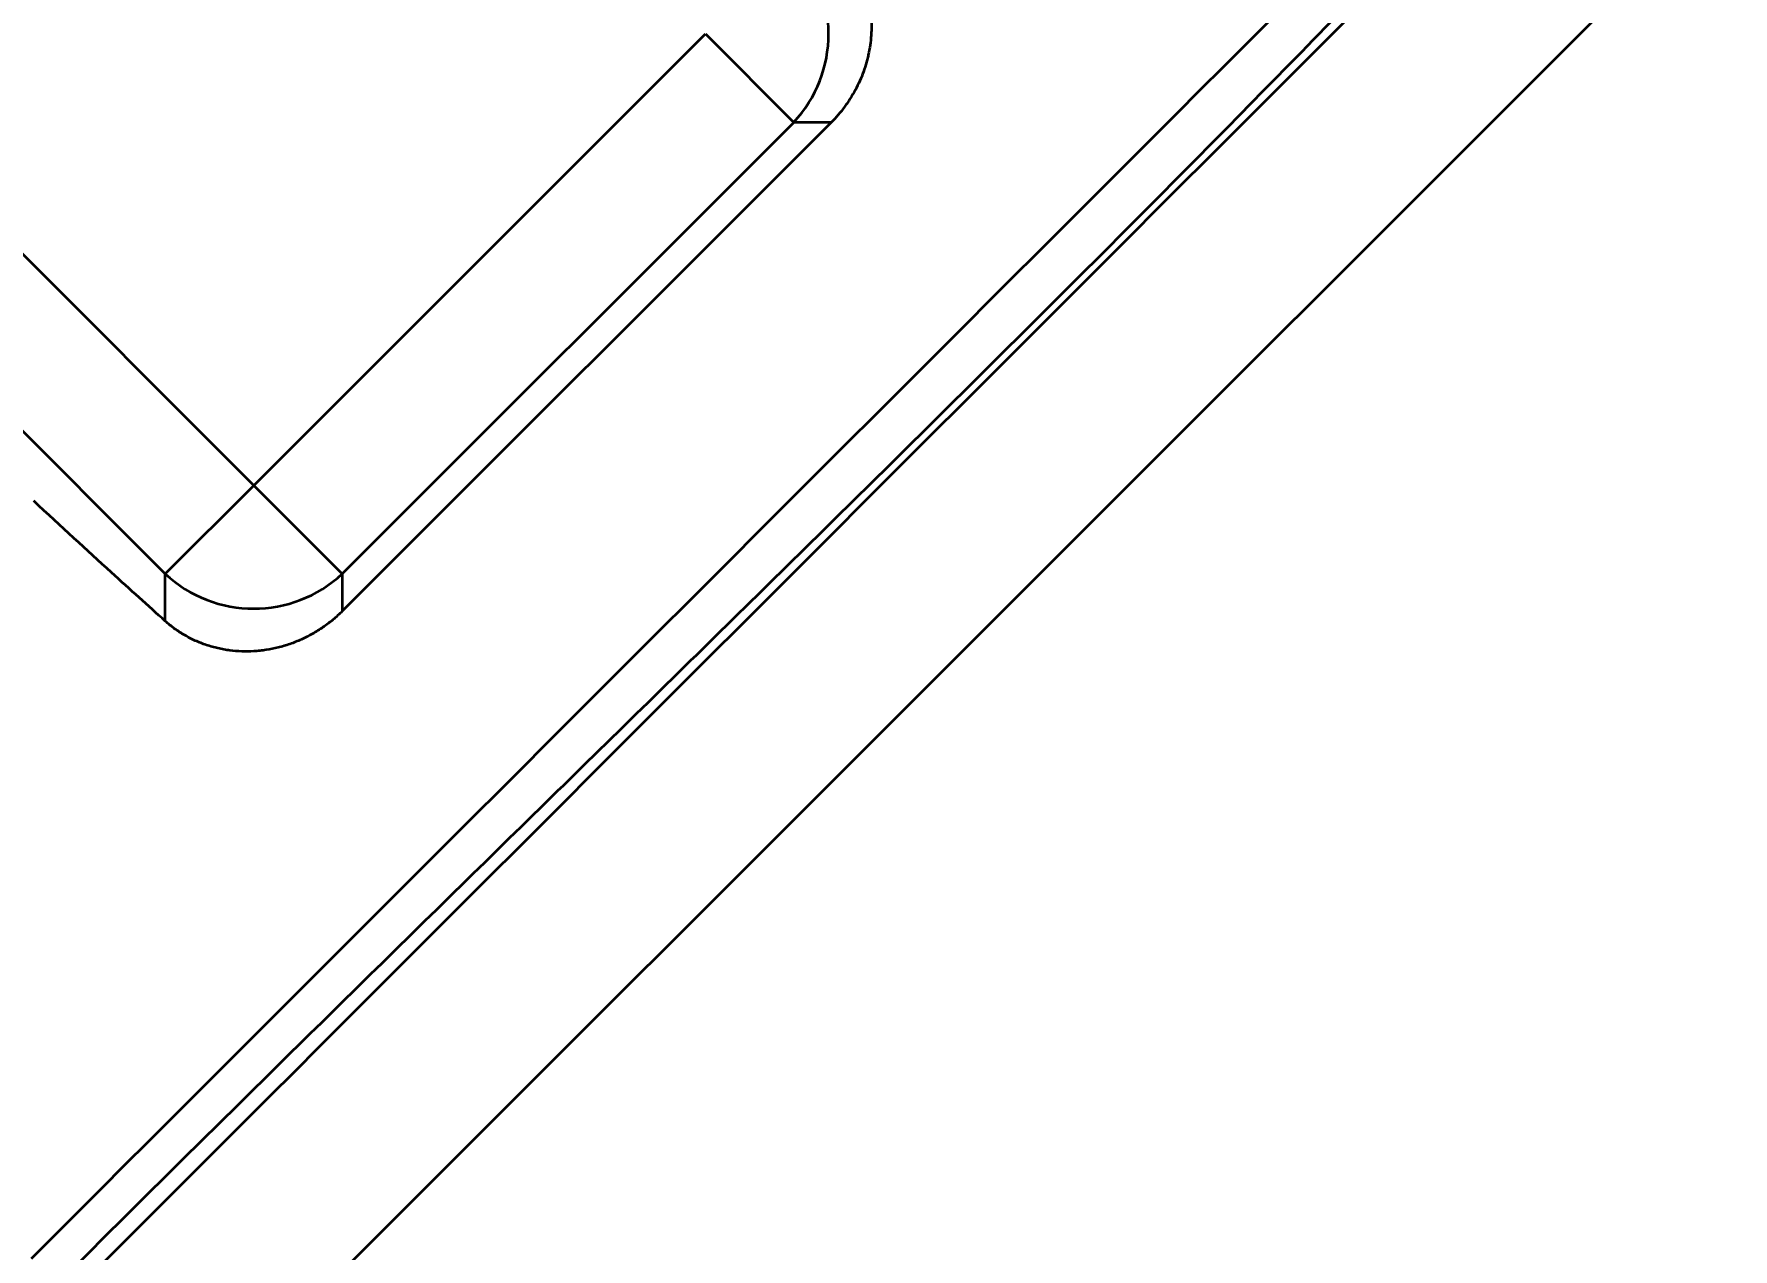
# Model space of a CAD drawing. Header units: millimetres. Extents: x -742 to 742, y -525 to 525.
# Drawn here: x -155.97 to -113.14, y 234.25 to 264.9 of the extents above; entities that cross this region are included whole.
import ezdxf

# ---------------------------------------------------------------- set-up
doc = ezdxf.new("R2010")
doc.units = ezdxf.units.MM
doc.layers.get('0').update_dxf_attribs({"lineweight": 18})
doc.layers.add('尺寸线层', color=3, linetype='Continuous', lineweight=18)
doc.layers.add('粗实线层', color=7, linetype='Continuous', lineweight=35)
doc.styles.add('标准', font='', dxfattribs={"width": 0.667})
doc.styles.get('标准').set_extended_font_data('宋体')
doc.dimstyles.new('标准', dxfattribs={"dimscale": 3, "dimtxt": 3.5, "dimasz": 4, "dimexe": 2, "dimexo": 0, "dimtad": 1, "dimdsep": 46, "dimtxsty": '标准', "dimblk": '_CAXARROW', "dimcen": 0, "dimdle": 6, "dimazin": 2, "dimtfac": 0.707107, "dimtdec": 3, "dimtmove": 2, "dimatfit": 3, "dimfxl": 1, "dimfrac": 2, "dimtolj": 1, "dimarcsym": 1})

# ---------------------------------------------------------------- blocks, each defined once
blk = doc.blocks.new('*X13')
at = {"layer": '尺寸线层', "color": 0, "lineweight": 18}
blk.add_line((-124.916, 358.193), (-25.307, 358.193), dxfattribs=at)
at = {"layer": '尺寸线层', "color": 0, "lineweight": 18, "insert": (-32.77, 365.23), "char_height": 10.5, "width": 29.85047, "attachment_point": 5, "line_spacing_factor": 1.15057, "style": '标准'}
blk.add_mtext('\\T1.1;210', dxfattribs=at)
blk = doc.blocks.new('_CAXARROW')
blk.add_hatch(color=0).paths.add_polyline_path([(0, 0), (-1, 0.125), (-1, -0.125)], flags=0)

msp = doc.modelspace()

# ---------------------------------------------------------------- linework, layer by layer
at = {"layer": '粗实线层'}
for p, q in [((-169.591, 272.683), (-150.435, 253.509)), ((-109.784, 272.116), (-158.209, 223.691)), ((-171.82, 270.455), (-152.664, 251.282)), ((-150.435, 253.509), (-139.048, 264.896)), ((-139.048, 264.896), (-136.819, 262.667)), ((-135.875, 262.667), (-148.206, 250.336)), ((-148.206, 251.281), (-136.819, 262.667)), ((-135.875, 262.667), (-136.819, 262.667)), ((-150.435, 253.509), (-152.664, 251.282)), ((-148.206, 251.281), (-150.435, 253.509)), ((-152.664, 250.088), (-152.664, 251.282)), ((-148.206, 251.281), (-148.206, 250.336))]:
    msp.add_line(p, q, dxfattribs=at)
for centre, major_axis, ratio, start_param, end_param in [((-139.048, 264.896), (0.001, 3.2), 0.9703, 3.942289, 5.482489), ((-150.435, 253.509), (3.2, -0.001), 0.970275, 3.941851, 5.482927)]:
    msp.add_ellipse(centre, major_axis=major_axis, ratio=ratio, start_param=start_param, end_param=end_param, dxfattribs=at)
for points in [[(-155.614, 232.522), (-142.363, 245.773), (-129.113, 259.025), (-115.862, 272.276)], [(-156.038, 234.015), (-143.465, 246.588), (-130.893, 259.161), (-118.32, 271.734)], [(-117.102, 271.65), (-118.654, 270), (-121.786, 266.72), (-126.553, 261.851), (-131.372, 257.022), (-136.228, 252.222), (-141.104, 247.439), (-145.984, 242.661), (-150.851, 237.877), (-154.078, 234.676), (-155.684, 233.071)]]:
    msp.add_open_spline(points, degree=3, dxfattribs=at)
for points, knots in [([(-135.13, 266.359), (-135.063, 266.209), (-135.009, 266.056), (-134.925, 265.742), (-134.896, 265.581), (-134.875, 265.376), (-134.871, 265.335), (-134.866, 265.252), (-134.864, 265.21), (-134.861, 265.086), (-134.862, 265.004), (-134.874, 264.757), (-134.894, 264.593), (-134.936, 264.388), (-134.945, 264.347), (-134.964, 264.266), (-134.975, 264.225), (-135.009, 264.103), (-135.035, 264.023), (-135.12, 263.787), (-135.188, 263.634), (-135.308, 263.411), (-135.35, 263.338), (-135.419, 263.23), (-135.442, 263.194), (-135.491, 263.123), (-135.516, 263.089), (-135.643, 262.917), (-135.754, 262.788), (-135.875, 262.667)], [0, 0, 0, 0, 0.500146, 0.500146, 1.000293, 1.000293, 1.125329, 1.125329, 1.250366, 1.250366, 1.500439, 1.500439, 2.000586, 2.000586, 2.125622, 2.125622, 2.250659, 2.250659, 2.500732, 2.500732, 3.000879, 3.000879, 3.250952, 3.250952, 3.375988, 3.375988, 3.501025, 3.501025, 4.001172, 4.001172, 4.001172, 4.001172]), ([(-152.664, 250.088), (-153.091, 250.471), (-154.123, 251.403), (-155.283, 252.469), (-155.982, 253.118)], [0, 0, 0, 0, 1.976709, 4.49359, 4.49359, 4.49359, 4.49359]), ([(-148.206, 250.336), (-148.281, 250.261), (-148.359, 250.19), (-148.52, 250.056), (-148.686, 249.93), (-148.863, 249.819), (-148.999, 249.742), (-149.045, 249.717), (-149.116, 249.681), (-149.139, 249.67), (-149.187, 249.647), (-149.305, 249.592), (-149.522, 249.505), (-149.818, 249.417), (-150.02, 249.376), (-150.148, 249.357), (-150.174, 249.353), (-150.225, 249.346), (-150.302, 249.337), (-150.378, 249.331), (-150.531, 249.322), (-150.735, 249.319), (-150.936, 249.336), (-151.087, 249.355), (-151.137, 249.363), (-151.237, 249.381), (-151.287, 249.391), (-151.436, 249.426), (-151.533, 249.453), (-151.723, 249.517), (-151.816, 249.554), (-151.998, 249.636), (-152.087, 249.682), (-152.196, 249.745), (-152.218, 249.758), (-152.261, 249.784), (-152.283, 249.798), (-152.346, 249.839), (-152.388, 249.867), (-152.51, 249.956), (-152.589, 250.02), (-152.664, 250.088)], [0, 0, 0, 0, 0.307374, 0.307374, 0.614747, 0.922121, 0.922121, 1.075807, 1.075807, 1.152651, 1.152651, 1.229494, 1.536868, 1.844241, 2.151615, 2.151615, 2.228458, 2.228458, 2.305302, 2.458988, 2.458988, 2.766362, 3.073735, 3.073735, 3.227422, 3.227422, 3.381109, 3.381109, 3.688482, 3.688482, 3.995856, 3.995856, 4.30323, 4.30323, 4.380073, 4.380073, 4.456916, 4.456916, 4.610603, 4.610603, 4.917977, 4.917977, 4.917977, 4.917977])]:
    msp.add_open_spline(points, degree=3, knots=knots, dxfattribs=at)

# ---------------------------------------------------------------- dimensions: what is measured, and where the dimension line sits
at = {"layer": '尺寸线层', "lineweight": 18}
dim = msp.add_ordinate_dim(feature_location=(-124.916, 358.193), offset=(92.146, 0), dtype=0, origin=(-274.916, 148.193), dimstyle='标准', override={"dimsah": 1, "dimclre": 0, "dimtfill": 1, "dimtzin": 8}, dxfattribs=at)
dim.commit()
dim.dimension.update_dxf_attribs({"geometry": '*X13', "text_midpoint": (-32.77, 365.23)})

doc.saveas('drawing.dxf')
